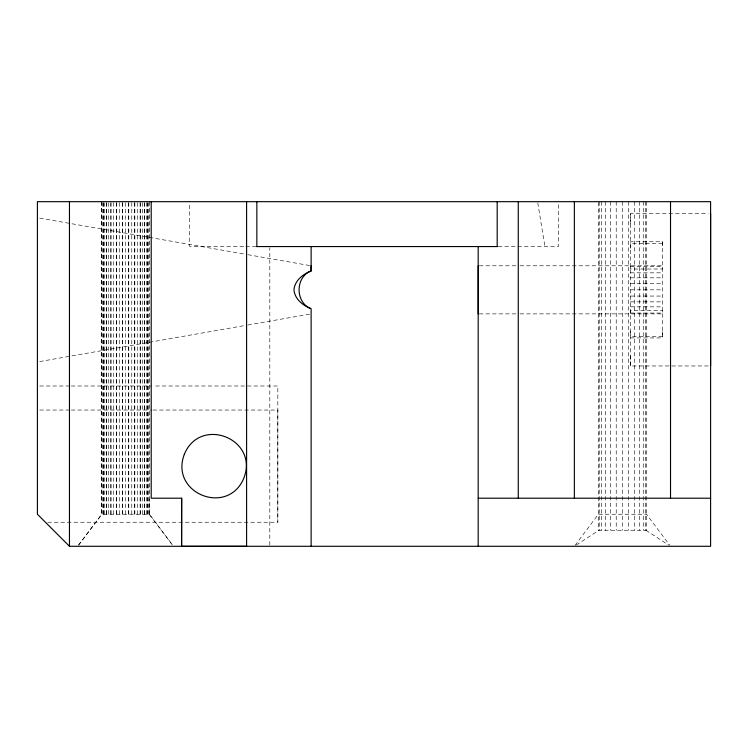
<?xml version="1.0" encoding="UTF-8"?>
<svg xmlns="http://www.w3.org/2000/svg" width="748" height="748" viewBox="0 0 748 748"><rect width="100%" height="100%" fill="white"/><g stroke="black" fill="none" stroke-linecap="round" stroke-linejoin="round"><path stroke-width="0.56" stroke-dasharray="3.74 2.81" d="M101.513 201.679L101.513 514.231L149.6 514.231L149.6 499.075M101.709 201.679L101.709 514.231L78.475 545.376M102.336 514.231L102.336 201.679M103.308 514.231L103.308 201.679M103.383 514.231L103.383 202.839M104.739 514.231L104.739 202.839M106.431 514.231L106.431 201.679M106.543 514.231L106.543 201.679M108.553 514.231L108.553 202.839M110.854 514.231L110.854 201.679M110.994 514.231L110.994 202.839M113.537 514.231L113.537 201.679M116.277 514.231L116.277 201.679M116.445 514.231L116.445 202.839M119.334 514.231L119.334 201.679M122.326 514.231L122.335 201.679M122.513 514.231L122.513 201.679M125.561 514.231L125.561 202.839M128.609 514.231L128.609 201.679M128.787 514.231L128.787 201.679M131.779 514.231L131.779 201.679M134.677 514.231L134.677 201.679M134.846 514.231L134.846 201.679M137.576 514.231L137.576 201.679M140.119 514.231L140.119 201.679M140.269 514.231L140.269 201.679M142.559 514.231L142.559 201.679M144.579 514.231L144.579 202.839M144.691 514.231L144.691 201.679M146.384 514.231L146.384 201.679M147.739 514.231L147.739 202.839M147.805 514.231L147.805 201.679M148.787 514.231L148.787 201.679M149.404 201.679L149.385 514.231L172.638 545.376M269.813 545.124L269.813 247.719M47.75 522.244L277.826 522.244L277.826 386.005L152.947 386.005M708.281 365.968L630.461 365.968L630.461 213.694L708.281 213.694M662.513 336.338L630.461 336.338M662.513 243.39L630.461 243.39M630.461 331.476L630.461 337.918L662.513 337.918L662.513 241.744L630.461 241.744L630.461 248.186M575.044 545.376L598.4 514.231L646.487 514.231L669.843 545.376M78.288 545.376L101.934 514.231M576.278 545.058L598.952 530.257M39.7 361.555L246.718 325.193M247.869 324.997L309.971 314.085M243.661 246.56L189.674 246.56L189.674 202.83M245.858 246.56L255.76 246.56M498.205 246.56L516.737 246.56M517.859 246.56L558.326 246.56L558.326 202.83M479.346 265.792L518.869 265.792M520.028 265.792L662.513 265.792L662.513 269.009L630.461 269.009L630.461 265.792M630.461 266.606L662.513 266.615M630.461 272.833L662.513 272.833M630.461 277.817L662.513 277.817M630.461 283.614L662.513 283.614M630.461 289.831L662.513 289.831M630.461 296.058L662.513 296.058M630.461 301.855L662.513 301.855M630.461 306.839L662.513 306.839M630.461 313.057L662.513 313.057M479.346 313.88L518.869 313.88M520.028 313.88L662.513 313.88L662.513 310.654L630.461 310.654L630.461 313.88M39.738 386.005L70.078 386.005M71.247 386.005L151.779 386.005M39.738 410.044L70.078 410.044M71.247 410.044L151.779 410.044M152.947 410.044L277.826 410.044L277.826 522.244M39.7 218.107L246.718 254.479M247.869 254.685L311.121 265.792M645.926 530.257L668.609 545.058M149.179 514.231L172.825 545.376M537.765 202.83L544.927 246.56M662.513 241.744L662.513 248.186M662.513 331.476L662.513 337.918M646.487 201.679L646.487 530.257L598.4 530.257L598.4 201.679M645.664 201.679L645.664 530.257M643.261 201.679L643.261 530.257M639.447 201.679L639.447 530.257M634.463 201.679L634.463 530.257M630.461 213.694L630.461 223.895M630.461 355.768L630.461 365.968M628.666 201.679L628.666 530.257M622.439 201.679L622.439 530.257M616.221 201.679L616.221 530.257M610.424 201.679L610.424 530.257M605.441 201.679L605.441 530.257M601.626 201.679L601.626 530.257M599.223 201.679L599.223 530.257"/><path stroke-width="1.12" d="M69.461 546.292L37.4 514.231L37.4 201.679L710.6 201.679L710.6 546.292L69.461 546.292L69.461 201.679M246.597 201.679L246.597 546.292L181.596 546.321L181.661 498.205L151.208 498.205L151.208 201.679M181.596 546.321L181.661 498.205M311.121 546.292L311.121 308.625C302.931 305.567 294.74 299.135 293.955 289.841C294.74 280.537 302.931 274.114 311.121 271.056L311.121 265.792M478.187 313.88L478.187 265.792M710.6 365.968L710.6 213.694M310.214 271.244C295.395 277.901 295.395 301.771 310.214 308.438M256.386 246.56L497.401 246.56M478.187 498.205L710.6 498.205M670.526 201.679L670.526 498.205M574.361 201.679L574.361 498.205M518.261 201.679L518.261 498.205M497.186 201.679L497.186 246.56M478.187 246.56L478.187 546.292M311.121 246.56L311.121 271.056M256.854 201.679L256.854 246.56M184.288 454.429C169.441 493.577 228.196 516.662 243.96 477.869C258.817 438.721 200.062 415.636 184.288 454.429"/></g></svg>
